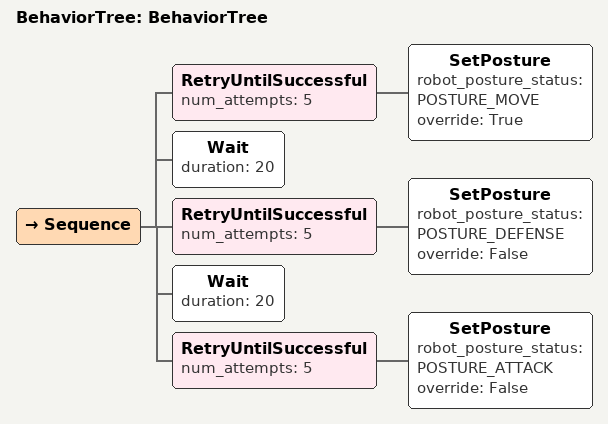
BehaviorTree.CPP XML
<?xml version="1.0" encoding="UTF-8"?>
<root BTCPP_format="4"
      main_tree_to_execute="BehaviorTree">
  <BehaviorTree ID="BehaviorTree">
    <Sequence>
      <RetryUntilSuccessful num_attempts="5">
        <SetPosture robot_posture_status="POSTURE_MOVE"
                    override="True"/>
      </RetryUntilSuccessful>
      <Wait duration="20"/>
      <RetryUntilSuccessful num_attempts="5">
        <SetPosture robot_posture_status="POSTURE_DEFENSE"
                    override="False"/>
      </RetryUntilSuccessful>
      <Wait duration="20"/>
      <RetryUntilSuccessful num_attempts="5">
        <SetPosture robot_posture_status="POSTURE_ATTACK"
                    override="False"/>
      </RetryUntilSuccessful>
    </Sequence>
  </BehaviorTree>

</root>
